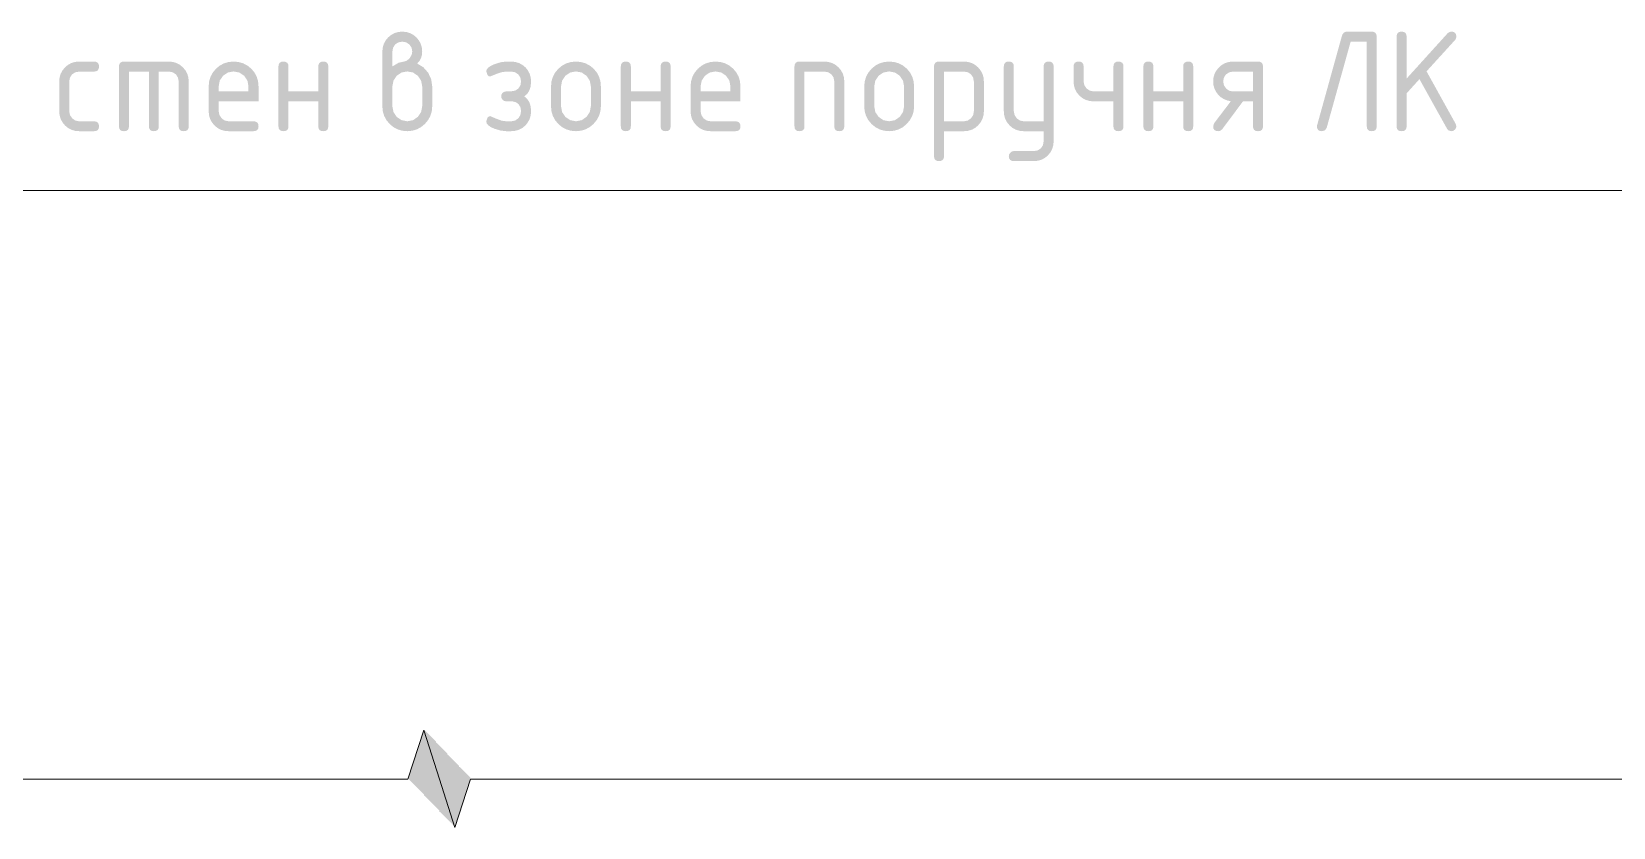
# Model space of a CAD drawing. Header units: millimetres. Extents: x -546 to 1681, y -650 to 1730.
# Drawn here: x 890.59 to 938.69, y 93.69 to 117.89 of the extents above; entities that cross this region are included whole.
import ezdxf

# ---------------------------------------------------------------- set-up
doc = ezdxf.new("R2010")
doc.units = ezdxf.units.MM

msp = doc.modelspace()

# ---------------------------------------------------------------- hatches: boundary and pattern name
h = msp.add_hatch(color=7)
h.paths.add_polyline_path([(901.563, 116.828), (901.747, 116.938), (901.915, 116.976), (902.006, 117.004), (902.089, 117.082), (902.149, 117.181), (902.168, 117.281), (902.146, 117.398), (902.08, 117.497), (901.981, 117.561), (901.864, 117.581), (901.746, 117.56), (901.648, 117.497), (901.585, 117.398), (901.563, 117.281)])
h.paths.add_polyline_path([(902.317, 116.916), (902.505, 116.802), (902.651, 116.638), (902.743, 116.438), (902.774, 116.223), (902.774, 115.613), (902.76, 115.462), (902.717, 115.322), (902.647, 115.194), (902.55, 115.079), (902.435, 114.983), (902.307, 114.914), (902.167, 114.873), (902.016, 114.859), (901.864, 114.873), (901.724, 114.914), (901.595, 114.983), (901.479, 115.079), (901.382, 115.196), (901.313, 115.324), (901.272, 115.463), (901.258, 115.613), (901.258, 117.281), (901.27, 117.403), (901.303, 117.516), (901.359, 117.619), (901.436, 117.712), (901.529, 117.788), (901.631, 117.842), (901.742, 117.875), (901.864, 117.886), (901.986, 117.875), (902.099, 117.842), (902.202, 117.786), (902.296, 117.709), (902.371, 117.617), (902.425, 117.515), (902.458, 117.403), (902.469, 117.281), (902.46, 117.172), (902.431, 117.075), (902.384, 116.99)])
h.paths.add_polyline_path([(902.469, 115.617), (902.469, 116.223), (902.437, 116.396), (902.338, 116.544), (902.191, 116.643), (902.016, 116.676), (901.841, 116.643), (901.694, 116.544), (901.596, 116.396), (901.563, 116.223), (901.563, 115.617), (901.596, 115.44), (901.694, 115.295), (901.841, 115.194), (902.016, 115.16), (902.191, 115.194), (902.338, 115.295), (902.437, 115.442)])
h = msp.add_hatch(color=7)
h.dxf.hatch_style = 2
h.paths.add_polyline_path([(930.579, 117.886), (931.341, 117.886), (931.405, 117.877), (931.452, 117.848), (931.48, 117.8), (931.489, 117.734), (931.489, 115.008), (931.48, 114.941), (931.452, 114.895), (931.405, 114.868), (931.341, 114.859), (931.274, 114.868), (931.227, 114.895), (931.198, 114.941), (931.189, 115.008), (931.189, 117.581), (930.698, 117.581), (929.969, 114.961), (929.918, 114.885), (929.825, 114.859), (929.759, 114.868), (929.711, 114.895), (929.682, 114.941), (929.673, 115.008), (929.676, 115.029), (929.685, 115.063), (930.426, 117.734), (930.45, 117.8), (930.484, 117.848), (930.527, 117.877)])
h = msp.add_hatch(color=7)
h.dxf.hatch_style = 2
h.paths.add_polyline_path([(932.79, 116.442), (932.4, 116.011), (932.4, 115.008), (932.39, 114.941), (932.362, 114.895), (932.314, 114.868), (932.248, 114.859), (932.181, 114.868), (932.133, 114.895), (932.105, 114.941), (932.095, 115.008), (932.095, 117.734), (932.105, 117.8), (932.133, 117.848), (932.181, 117.877), (932.248, 117.886), (932.314, 117.877), (932.362, 117.848), (932.39, 117.8), (932.4, 117.734), (932.4, 116.46), (933.645, 117.835), (933.699, 117.873), (933.763, 117.886), (933.827, 117.877), (933.874, 117.848), (933.902, 117.8), (933.911, 117.734), (933.902, 117.68), (933.873, 117.632), (933.005, 116.679), (933.89, 115.084), (933.911, 115.008), (933.901, 114.954), (933.865, 114.906), (933.817, 114.87), (933.763, 114.859), (933.681, 114.878), (933.628, 114.935)])
h = msp.add_hatch(color=7)
h.dxf.hatch_style = 2
h.paths.add_polyline_path([(891.738, 116.371), (891.738, 115.465), (891.761, 115.349), (891.828, 115.249), (891.925, 115.182), (892.039, 115.16), (892.492, 115.16), (892.559, 115.15), (892.606, 115.122), (892.635, 115.074), (892.644, 115.008), (892.635, 114.941), (892.606, 114.895), (892.559, 114.868), (892.492, 114.859), (892.039, 114.859), (891.917, 114.87), (891.804, 114.902), (891.703, 114.956), (891.611, 115.033), (891.534, 115.126), (891.478, 115.228), (891.445, 115.341), (891.433, 115.465), (891.433, 116.371), (891.445, 116.493), (891.478, 116.606), (891.534, 116.709), (891.611, 116.802), (891.703, 116.878), (891.804, 116.932), (891.917, 116.965), (892.039, 116.976), (892.492, 116.976), (892.559, 116.967), (892.606, 116.938), (892.635, 116.89), (892.644, 116.824), (892.635, 116.757), (892.606, 116.709), (892.559, 116.681), (892.492, 116.671), (892.039, 116.671), (891.921, 116.649), (891.823, 116.586), (891.76, 116.488)])
h = msp.add_hatch(color=7)
h.dxf.hatch_style = 2
h.paths.add_polyline_path([(893.403, 116.976), (894.766, 116.976), (894.887, 116.965), (894.999, 116.932), (895.1, 116.878), (895.193, 116.802), (895.271, 116.709), (895.327, 116.606), (895.36, 116.493), (895.371, 116.371), (895.371, 115.008), (895.362, 114.941), (895.333, 114.895), (895.285, 114.868), (895.219, 114.859), (895.152, 114.868), (895.104, 114.895), (895.076, 114.941), (895.066, 115.008), (895.066, 116.371), (895.045, 116.488), (894.981, 116.586), (894.883, 116.651), (894.766, 116.671), (894.461, 116.671), (894.461, 115.008), (894.452, 114.941), (894.423, 114.895), (894.375, 114.868), (894.308, 114.859), (894.244, 114.868), (894.198, 114.895), (894.17, 114.941), (894.16, 115.008), (894.16, 116.671), (893.555, 116.671), (893.555, 115.008), (893.545, 114.941), (893.517, 114.895), (893.469, 114.868), (893.403, 114.859), (893.336, 114.868), (893.288, 114.895), (893.26, 114.941), (893.25, 115.008), (893.25, 116.828), (893.26, 116.892), (893.288, 116.938), (893.336, 116.967)])
h = msp.add_hatch(color=7)
h.paths.add_polyline_path([(896.735, 116.676), (896.56, 116.643), (896.413, 116.544), (896.315, 116.398), (896.282, 116.223), (896.282, 116.07), (897.188, 116.07), (897.188, 116.223), (897.156, 116.398), (897.057, 116.544), (896.91, 116.643)])
h.paths.add_polyline_path([(896.282, 115.766), (896.282, 115.465), (896.305, 115.349), (896.372, 115.249), (896.469, 115.182), (896.583, 115.16), (897.341, 115.16), (897.407, 115.15), (897.455, 115.122), (897.484, 115.074), (897.493, 115.008), (897.484, 114.941), (897.455, 114.895), (897.407, 114.868), (897.341, 114.859), (896.583, 114.859), (896.461, 114.87), (896.348, 114.902), (896.247, 114.956), (896.155, 115.033), (896.078, 115.126), (896.022, 115.228), (895.989, 115.341), (895.977, 115.465), (895.977, 116.218), (895.991, 116.371), (896.032, 116.511), (896.101, 116.639), (896.198, 116.756), (896.314, 116.853), (896.443, 116.921), (896.583, 116.962), (896.735, 116.976), (896.888, 116.962), (897.028, 116.922), (897.156, 116.854), (897.273, 116.76), (897.37, 116.643), (897.439, 116.515), (897.48, 116.375), (897.493, 116.223), (897.493, 115.766)])
h = msp.add_hatch(color=7)
h.dxf.hatch_style = 2
h.paths.add_polyline_path([(898.404, 115.766), (898.404, 115.008), (898.394, 114.941), (898.366, 114.895), (898.318, 114.868), (898.252, 114.859), (898.185, 114.868), (898.137, 114.895), (898.109, 114.941), (898.099, 115.008), (898.099, 116.828), (898.109, 116.892), (898.137, 116.938), (898.185, 116.967), (898.252, 116.976), (898.318, 116.967), (898.366, 116.938), (898.394, 116.892), (898.404, 116.828), (898.404, 116.07), (899.31, 116.07), (899.31, 116.828), (899.32, 116.892), (899.348, 116.938), (899.396, 116.967), (899.462, 116.976), (899.529, 116.967), (899.577, 116.938), (899.605, 116.892), (899.615, 116.828), (899.615, 115.008), (899.605, 114.941), (899.577, 114.895), (899.529, 114.868), (899.462, 114.859), (899.396, 114.868), (899.348, 114.895), (899.32, 114.941), (899.31, 115.008), (899.31, 115.766)])
h = msp.add_hatch(color=7)
h.dxf.hatch_style = 2
h.paths.add_polyline_path([(905.475, 115.465), (905.456, 115.591), (905.395, 115.685), (905.319, 115.739), (905.217, 115.766), (905.023, 115.766), (904.96, 115.781), (904.917, 115.812), (904.882, 115.86), (904.87, 115.918), (904.882, 115.979), (904.917, 116.028), (904.976, 116.062), (905.065, 116.074), (905.112, 116.074), (905.162, 116.07), (905.296, 116.092), (905.395, 116.159), (905.456, 116.254), (905.475, 116.371), (905.455, 116.488), (905.391, 116.586), (905.293, 116.651), (905.175, 116.671), (905.023, 116.671), (904.883, 116.652), (904.714, 116.595), (904.633, 116.562), (904.575, 116.538), (904.541, 116.524), (904.49, 116.532), (904.451, 116.574), (904.417, 116.679), (904.433, 116.738), (904.48, 116.794), (904.558, 116.846), (904.667, 116.896), (904.857, 116.956), (905.023, 116.976), (905.175, 116.976), (905.297, 116.965), (905.41, 116.932), (905.513, 116.878), (905.607, 116.802), (905.682, 116.709), (905.736, 116.606), (905.769, 116.493), (905.78, 116.371), (905.767, 116.223), (905.729, 116.098), (905.664, 115.996), (905.573, 115.918), (905.664, 115.839), (905.729, 115.737), (905.767, 115.612), (905.78, 115.465), (905.769, 115.342), (905.736, 115.23), (905.682, 115.127), (905.607, 115.033), (905.513, 114.956), (905.41, 114.902), (905.297, 114.87), (905.175, 114.859), (905.023, 114.859), (904.854, 114.878), (904.663, 114.935), (904.555, 114.985), (904.478, 115.038), (904.432, 115.095), (904.417, 115.156), (904.451, 115.262), (904.49, 115.302), (904.536, 115.316), (904.549, 115.312), (904.584, 115.297), (904.64, 115.274), (904.718, 115.24), (904.883, 115.179), (905.023, 115.16), (905.175, 115.16), (905.293, 115.182), (905.391, 115.249), (905.454, 115.347)])
h = msp.add_hatch(color=7)
h.paths.add_polyline_path([(906.386, 115.613), (906.386, 116.218), (906.4, 116.371), (906.441, 116.511), (906.51, 116.639), (906.607, 116.756), (906.723, 116.853), (906.851, 116.921), (906.992, 116.962), (907.144, 116.976), (907.297, 116.962), (907.437, 116.922), (907.565, 116.854), (907.682, 116.76), (907.779, 116.643), (907.847, 116.515), (907.889, 116.373), (907.902, 116.218), (907.902, 115.613), (907.888, 115.463), (907.845, 115.324), (907.775, 115.196), (907.678, 115.079), (907.563, 114.983), (907.435, 114.914), (907.295, 114.873), (907.144, 114.859), (906.992, 114.873), (906.851, 114.914), (906.723, 114.983), (906.607, 115.079), (906.51, 115.196), (906.441, 115.324), (906.4, 115.463)])
h.paths.add_polyline_path([(907.597, 115.617), (907.597, 116.223), (907.565, 116.396), (907.466, 116.544), (907.319, 116.643), (907.144, 116.676), (906.969, 116.643), (906.822, 116.544), (906.723, 116.396), (906.691, 116.223), (906.691, 115.617), (906.723, 115.44), (906.822, 115.295), (906.969, 115.194), (907.144, 115.16), (907.319, 115.194), (907.466, 115.295), (907.565, 115.442)])
h = msp.add_hatch(color=7)
h.dxf.hatch_style = 2
h.paths.add_polyline_path([(908.813, 115.766), (908.813, 115.008), (908.803, 114.941), (908.775, 114.895), (908.727, 114.868), (908.661, 114.859), (908.594, 114.868), (908.546, 114.895), (908.517, 114.941), (908.508, 115.008), (908.508, 116.828), (908.517, 116.892), (908.546, 116.938), (908.594, 116.967), (908.661, 116.976), (908.727, 116.967), (908.775, 116.938), (908.803, 116.892), (908.813, 116.828), (908.813, 116.07), (909.719, 116.07), (909.719, 116.828), (909.728, 116.892), (909.757, 116.938), (909.805, 116.967), (909.871, 116.976), (909.938, 116.967), (909.986, 116.938), (910.014, 116.892), (910.024, 116.828), (910.024, 115.008), (910.014, 114.941), (909.986, 114.895), (909.938, 114.868), (909.871, 114.859), (909.805, 114.868), (909.757, 114.895), (909.728, 114.941), (909.719, 115.008), (909.719, 115.766)])
h = msp.add_hatch(color=7)
h.paths.add_polyline_path([(911.388, 116.676), (911.212, 116.643), (911.066, 116.544), (910.967, 116.398), (910.934, 116.223), (910.934, 116.07), (911.841, 116.07), (911.841, 116.223), (911.808, 116.398), (911.709, 116.544), (911.563, 116.643)])
h.paths.add_polyline_path([(910.934, 115.766), (910.934, 115.465), (910.957, 115.349), (911.024, 115.249), (911.121, 115.182), (911.235, 115.16), (911.993, 115.16), (912.06, 115.15), (912.107, 115.122), (912.136, 115.074), (912.145, 115.008), (912.136, 114.941), (912.107, 114.895), (912.06, 114.868), (911.993, 114.859), (911.235, 114.859), (911.113, 114.87), (911.001, 114.902), (910.899, 114.956), (910.808, 115.033), (910.73, 115.126), (910.674, 115.228), (910.641, 115.341), (910.63, 115.465), (910.63, 116.218), (910.643, 116.371), (910.684, 116.511), (910.753, 116.639), (910.85, 116.756), (910.967, 116.853), (911.095, 116.921), (911.235, 116.962), (911.388, 116.976), (911.54, 116.962), (911.68, 116.922), (911.808, 116.854), (911.925, 116.76), (912.022, 116.643), (912.091, 116.515), (912.132, 116.375), (912.145, 116.223), (912.145, 115.766)])
h = msp.add_hatch(color=7)
h.dxf.hatch_style = 2
h.paths.add_polyline_path([(913.788, 115.008), (913.788, 116.828), (913.797, 116.892), (913.826, 116.938), (913.873, 116.967), (913.94, 116.976), (914.698, 116.976), (914.818, 116.965), (914.929, 116.932), (915.032, 116.878), (915.125, 116.802), (915.203, 116.709), (915.259, 116.606), (915.292, 116.493), (915.303, 116.371), (915.303, 115.008), (915.294, 114.941), (915.265, 114.895), (915.218, 114.868), (915.151, 114.859), (915.084, 114.868), (915.037, 114.895), (915.008, 114.941), (914.999, 115.008), (914.999, 116.371), (914.977, 116.488), (914.914, 116.586), (914.815, 116.651), (914.698, 116.671), (914.092, 116.671), (914.092, 115.008), (914.083, 114.941), (914.054, 114.895), (914.007, 114.868), (913.94, 114.859), (913.873, 114.868), (913.826, 114.895), (913.797, 114.941)])
h = msp.add_hatch(color=7)
h.paths.add_polyline_path([(915.909, 115.613), (915.909, 116.218), (915.923, 116.371), (915.964, 116.511), (916.033, 116.639), (916.13, 116.756), (916.246, 116.853), (916.374, 116.921), (916.515, 116.962), (916.667, 116.976), (916.82, 116.962), (916.96, 116.922), (917.088, 116.854), (917.205, 116.76), (917.302, 116.643), (917.37, 116.515), (917.411, 116.373), (917.425, 116.218), (917.425, 115.613), (917.411, 115.463), (917.368, 115.324), (917.298, 115.196), (917.201, 115.079), (917.086, 114.983), (916.958, 114.914), (916.818, 114.873), (916.667, 114.859), (916.515, 114.873), (916.374, 114.914), (916.246, 114.983), (916.13, 115.079), (916.033, 115.196), (915.964, 115.324), (915.923, 115.463)])
h.paths.add_polyline_path([(917.12, 115.617), (917.12, 116.223), (917.088, 116.396), (916.989, 116.544), (916.842, 116.643), (916.667, 116.676), (916.492, 116.643), (916.345, 116.544), (916.246, 116.396), (916.214, 116.223), (916.214, 115.617), (916.246, 115.44), (916.345, 115.295), (916.492, 115.194), (916.667, 115.16), (916.842, 115.194), (916.989, 115.295), (917.088, 115.442)])
h = msp.add_hatch(color=7)
h.paths.add_polyline_path([(918.031, 116.828), (918.04, 116.892), (918.069, 116.938), (918.117, 116.967), (918.184, 116.976), (918.941, 116.976), (919.063, 116.965), (919.176, 116.932), (919.278, 116.878), (919.369, 116.802), (919.446, 116.709), (919.502, 116.606), (919.536, 116.493), (919.547, 116.371), (919.547, 115.465), (919.536, 115.342), (919.502, 115.23), (919.446, 115.127), (919.369, 115.033), (919.278, 114.956), (919.176, 114.902), (919.063, 114.87), (918.941, 114.859), (918.336, 114.859), (918.336, 114.098), (918.326, 114.033), (918.298, 113.987), (918.25, 113.959), (918.184, 113.949), (918.117, 113.959), (918.069, 113.987), (918.04, 114.033), (918.031, 114.098)])
h.paths.add_polyline_path([(918.336, 116.671), (918.336, 115.16), (918.941, 115.16), (919.056, 115.182), (919.153, 115.249), (919.22, 115.347), (919.242, 115.465), (919.242, 116.371), (919.22, 116.488), (919.157, 116.586), (919.059, 116.651), (918.941, 116.671)])
h = msp.add_hatch(color=7)
h.dxf.hatch_style = 2
h.paths.add_polyline_path([(921.364, 114.55), (921.364, 114.859), (920.758, 114.859), (920.636, 114.87), (920.524, 114.902), (920.422, 114.956), (920.331, 115.033), (920.253, 115.127), (920.197, 115.23), (920.164, 115.342), (920.153, 115.465), (920.153, 116.828), (920.162, 116.892), (920.191, 116.938), (920.238, 116.967), (920.305, 116.976), (920.372, 116.967), (920.419, 116.938), (920.448, 116.892), (920.457, 116.828), (920.457, 115.465), (920.48, 115.349), (920.547, 115.249), (920.644, 115.182), (920.758, 115.16), (921.364, 115.16), (921.364, 116.828), (921.373, 116.892), (921.402, 116.938), (921.449, 116.967), (921.516, 116.976), (921.583, 116.967), (921.63, 116.938), (921.659, 116.892), (921.668, 116.828), (921.668, 114.555), (921.657, 114.432), (921.624, 114.32), (921.57, 114.217), (921.495, 114.123), (921.403, 114.047), (921.301, 113.993), (921.189, 113.96), (921.067, 113.949), (920.457, 113.949), (920.391, 113.959), (920.343, 113.987), (920.315, 114.035), (920.305, 114.101), (920.316, 114.156), (920.352, 114.207), (920.4, 114.242), (920.457, 114.254), (921.063, 114.254), (921.18, 114.274), (921.279, 114.338), (921.342, 114.433)])
h = msp.add_hatch(color=7)
h.dxf.hatch_style = 2
h.paths.add_polyline_path([(923.79, 116.828), (923.79, 115.008), (923.781, 114.941), (923.752, 114.895), (923.704, 114.868), (923.637, 114.859), (923.571, 114.868), (923.523, 114.895), (923.495, 114.941), (923.485, 115.008), (923.485, 115.766), (922.88, 115.766), (922.76, 115.777), (922.649, 115.809), (922.546, 115.863), (922.452, 115.939), (922.374, 116.032), (922.319, 116.133), (922.285, 116.243), (922.274, 116.362), (922.274, 116.828), (922.284, 116.892), (922.312, 116.938), (922.36, 116.967), (922.427, 116.976), (922.493, 116.967), (922.541, 116.938), (922.569, 116.892), (922.579, 116.828), (922.579, 116.375), (922.601, 116.257), (922.668, 116.159), (922.766, 116.092), (922.88, 116.07), (923.485, 116.07), (923.485, 116.828), (923.495, 116.892), (923.523, 116.938), (923.571, 116.967), (923.637, 116.976), (923.704, 116.967), (923.752, 116.938), (923.781, 116.892)])
h = msp.add_hatch(color=7)
h.dxf.hatch_style = 2
h.paths.add_polyline_path([(924.701, 115.766), (924.701, 115.008), (924.691, 114.941), (924.663, 114.895), (924.615, 114.868), (924.549, 114.859), (924.482, 114.868), (924.434, 114.895), (924.405, 114.941), (924.396, 115.008), (924.396, 116.828), (924.405, 116.892), (924.434, 116.938), (924.482, 116.967), (924.549, 116.976), (924.615, 116.967), (924.663, 116.938), (924.691, 116.892), (924.701, 116.828), (924.701, 116.07), (925.607, 116.07), (925.607, 116.828), (925.616, 116.892), (925.645, 116.938), (925.692, 116.967), (925.759, 116.976), (925.826, 116.967), (925.874, 116.938), (925.902, 116.892), (925.912, 116.828), (925.912, 115.008), (925.902, 114.941), (925.874, 114.895), (925.826, 114.868), (925.759, 114.859), (925.692, 114.868), (925.645, 114.895), (925.616, 114.941), (925.607, 115.008), (925.607, 115.766)])
h = msp.add_hatch(color=7)
h.paths.add_polyline_path([(927.055, 115.769), (926.945, 115.794), (926.844, 115.834), (926.752, 115.892), (926.67, 115.968), (926.603, 116.058), (926.556, 116.154), (926.527, 116.258), (926.518, 116.371), (926.529, 116.493), (926.562, 116.606), (926.618, 116.709), (926.696, 116.802), (926.787, 116.878), (926.889, 116.932), (927.001, 116.965), (927.123, 116.976), (927.881, 116.976), (927.948, 116.967), (927.995, 116.938), (928.024, 116.892), (928.033, 116.828), (928.033, 115.008), (928.024, 114.941), (927.995, 114.895), (927.948, 114.868), (927.881, 114.859), (927.814, 114.868), (927.767, 114.895), (927.738, 114.941), (927.729, 115.008), (927.729, 115.766), (927.424, 115.766), (926.793, 114.919), (926.738, 114.873), (926.67, 114.859), (926.603, 114.868), (926.556, 114.895), (926.527, 114.941), (926.518, 115.008), (926.547, 115.101)])
h.paths.add_polyline_path([(926.822, 116.371), (926.845, 116.255), (926.912, 116.155), (927.009, 116.088), (927.123, 116.066), (927.729, 116.066), (927.729, 116.671), (927.123, 116.671), (927.006, 116.649), (926.907, 116.586), (926.844, 116.488)])
at = {"true_color": 0xffffff}
h = msp.add_hatch(color=7, dxfattribs=at)
h.dxf.hatch_style = 2
h.paths.add_polyline_path([(902.031, 95.18), (902.522, 96.651), (902.54, 96.651), (902.54, 96.596), (902.558, 96.596), (902.558, 96.542), (902.576, 96.542), (902.576, 96.487), (902.594, 96.487), (902.594, 96.433), (902.612, 96.433), (902.612, 96.379), (902.631, 96.379), (902.631, 96.324), (902.649, 96.324), (902.649, 96.251), (902.667, 96.251), (902.667, 96.197), (902.685, 96.197), (902.685, 96.143), (902.703, 96.143), (902.703, 96.088), (902.721, 96.088), (902.721, 96.034), (902.739, 96.034), (902.739, 95.979), (902.758, 95.979), (902.758, 95.907), (902.776, 95.907), (902.776, 95.852), (902.794, 95.852), (902.794, 95.798), (902.812, 95.798), (902.812, 95.743), (902.83, 95.743), (902.83, 95.689), (902.848, 95.689), (902.848, 95.634), (902.867, 95.634), (902.867, 95.58), (902.885, 95.58), (902.885, 95.507), (902.903, 95.507), (902.903, 95.453), (902.921, 95.453), (902.921, 95.398), (902.939, 95.398), (902.939, 95.344), (902.957, 95.344), (902.957, 95.289), (902.975, 95.289), (902.975, 95.235), (902.994, 95.235), (902.994, 95.162), (903.012, 95.162), (903.012, 95.108), (903.03, 95.108), (903.03, 95.053), (903.048, 95.053), (903.048, 94.999), (903.066, 94.999), (903.066, 94.944), (903.084, 94.944), (903.084, 94.89), (903.103, 94.89), (903.103, 94.835), (903.121, 94.835), (903.121, 94.781), (903.139, 94.781), (903.139, 94.727), (903.157, 94.727), (903.157, 94.654), (903.175, 94.654), (903.175, 94.599), (903.193, 94.599), (903.193, 94.545), (903.211, 94.545), (903.211, 94.49), (903.23, 94.49), (903.23, 94.436), (903.248, 94.436), (903.248, 94.382), (903.266, 94.382), (903.266, 94.327), (903.284, 94.327), (903.284, 94.273), (903.302, 94.273), (903.302, 94.218), (903.32, 94.218), (903.32, 94.146), (903.339, 94.146), (903.339, 94.091), (903.357, 94.091), (903.357, 94.037), (903.375, 94.037), (903.375, 93.982), (903.393, 93.982), (903.393, 93.928), (903.411, 93.928), (903.411, 93.873), (903.429, 93.873), (903.429, 93.819), (903.447, 93.819), (903.447, 93.764), (903.466, 93.764), (903.466, 93.71), (903.012, 94.164), (902.994, 94.164), (902.994, 94.2), (902.54, 94.654), (902.522, 94.654), (902.522, 94.69)])
h = msp.add_hatch(color=7, dxfattribs=at)
h.dxf.hatch_style = 2
h.paths.add_polyline_path([(902.54, 96.633), (902.558, 96.633), (902.885, 96.306), (902.885, 96.27), (902.903, 96.27), (903.23, 95.943), (903.23, 95.907), (903.248, 95.907), (903.593, 95.562), (903.593, 95.525), (903.611, 95.525), (903.938, 95.198), (903.919, 95.108), (903.792, 94.727), (903.774, 94.654), (903.629, 94.218), (903.611, 94.146), (903.466, 93.71), (903.466, 93.764), (903.447, 93.764), (903.447, 93.819), (903.429, 93.819), (903.429, 93.873), (903.411, 93.873), (903.411, 93.928), (903.393, 93.928), (903.393, 93.982), (903.375, 93.982), (903.375, 94.037), (903.357, 94.037), (903.357, 94.091), (903.339, 94.091), (903.339, 94.146), (903.32, 94.146), (903.32, 94.218), (903.302, 94.218), (903.302, 94.273), (903.284, 94.273), (903.284, 94.327), (903.266, 94.327), (903.266, 94.382), (903.248, 94.382), (903.248, 94.436), (903.23, 94.436), (903.23, 94.49), (903.211, 94.49), (903.211, 94.545), (903.193, 94.545), (903.193, 94.599), (903.175, 94.599), (903.175, 94.654), (903.157, 94.654), (903.157, 94.727), (903.139, 94.727), (903.139, 94.781), (903.121, 94.781), (903.121, 94.835), (903.103, 94.835), (903.103, 94.89), (903.084, 94.89), (903.084, 94.944), (903.066, 94.944), (903.066, 94.999), (903.048, 94.999), (903.048, 95.053), (903.03, 95.053), (903.03, 95.108), (903.012, 95.108), (903.012, 95.162), (902.994, 95.162), (902.994, 95.235), (902.975, 95.235), (902.975, 95.289), (902.957, 95.289), (902.957, 95.344), (902.939, 95.344), (902.939, 95.398), (902.921, 95.398), (902.921, 95.453), (902.903, 95.453), (902.903, 95.507), (902.885, 95.507), (902.885, 95.58), (902.867, 95.58), (902.867, 95.634), (902.848, 95.634), (902.848, 95.689), (902.83, 95.689), (902.83, 95.743), (902.812, 95.743), (902.812, 95.798), (902.794, 95.798), (902.794, 95.852), (902.776, 95.852), (902.776, 95.907), (902.758, 95.907), (902.758, 95.979), (902.739, 95.979), (902.739, 96.034), (902.721, 96.034), (902.721, 96.088), (902.703, 96.088), (902.703, 96.143), (902.685, 96.143), (902.685, 96.197), (902.667, 96.197), (902.667, 96.251), (902.649, 96.251), (902.649, 96.324), (902.631, 96.324), (902.631, 96.379), (902.612, 96.379), (902.612, 96.433), (902.594, 96.433), (902.594, 96.487), (902.576, 96.487), (902.576, 96.542), (902.558, 96.542), (902.558, 96.596), (902.54, 96.596)])

# ---------------------------------------------------------------- linework, layer by layer
at = {"color": 7, "lineweight": 0}
for points in [[(826.24, 113.058), (970.974, 113.058)], [(902.031, 95.162), (902.522, 96.651)], [(902.994, 95.162), (902.522, 96.651)], [(902.522, 96.651), (902.994, 95.162)], [(902.031, 95.162), (838.673, 95.162)], [(903.466, 93.692), (902.994, 95.162)], [(902.994, 95.162), (903.466, 93.692)], [(903.938, 95.162), (903.466, 93.692)], [(965.735, 95.162), (903.938, 95.162)]]:
    msp.add_lwpolyline(points, dxfattribs=at)

doc.saveas('drawing.dxf')
